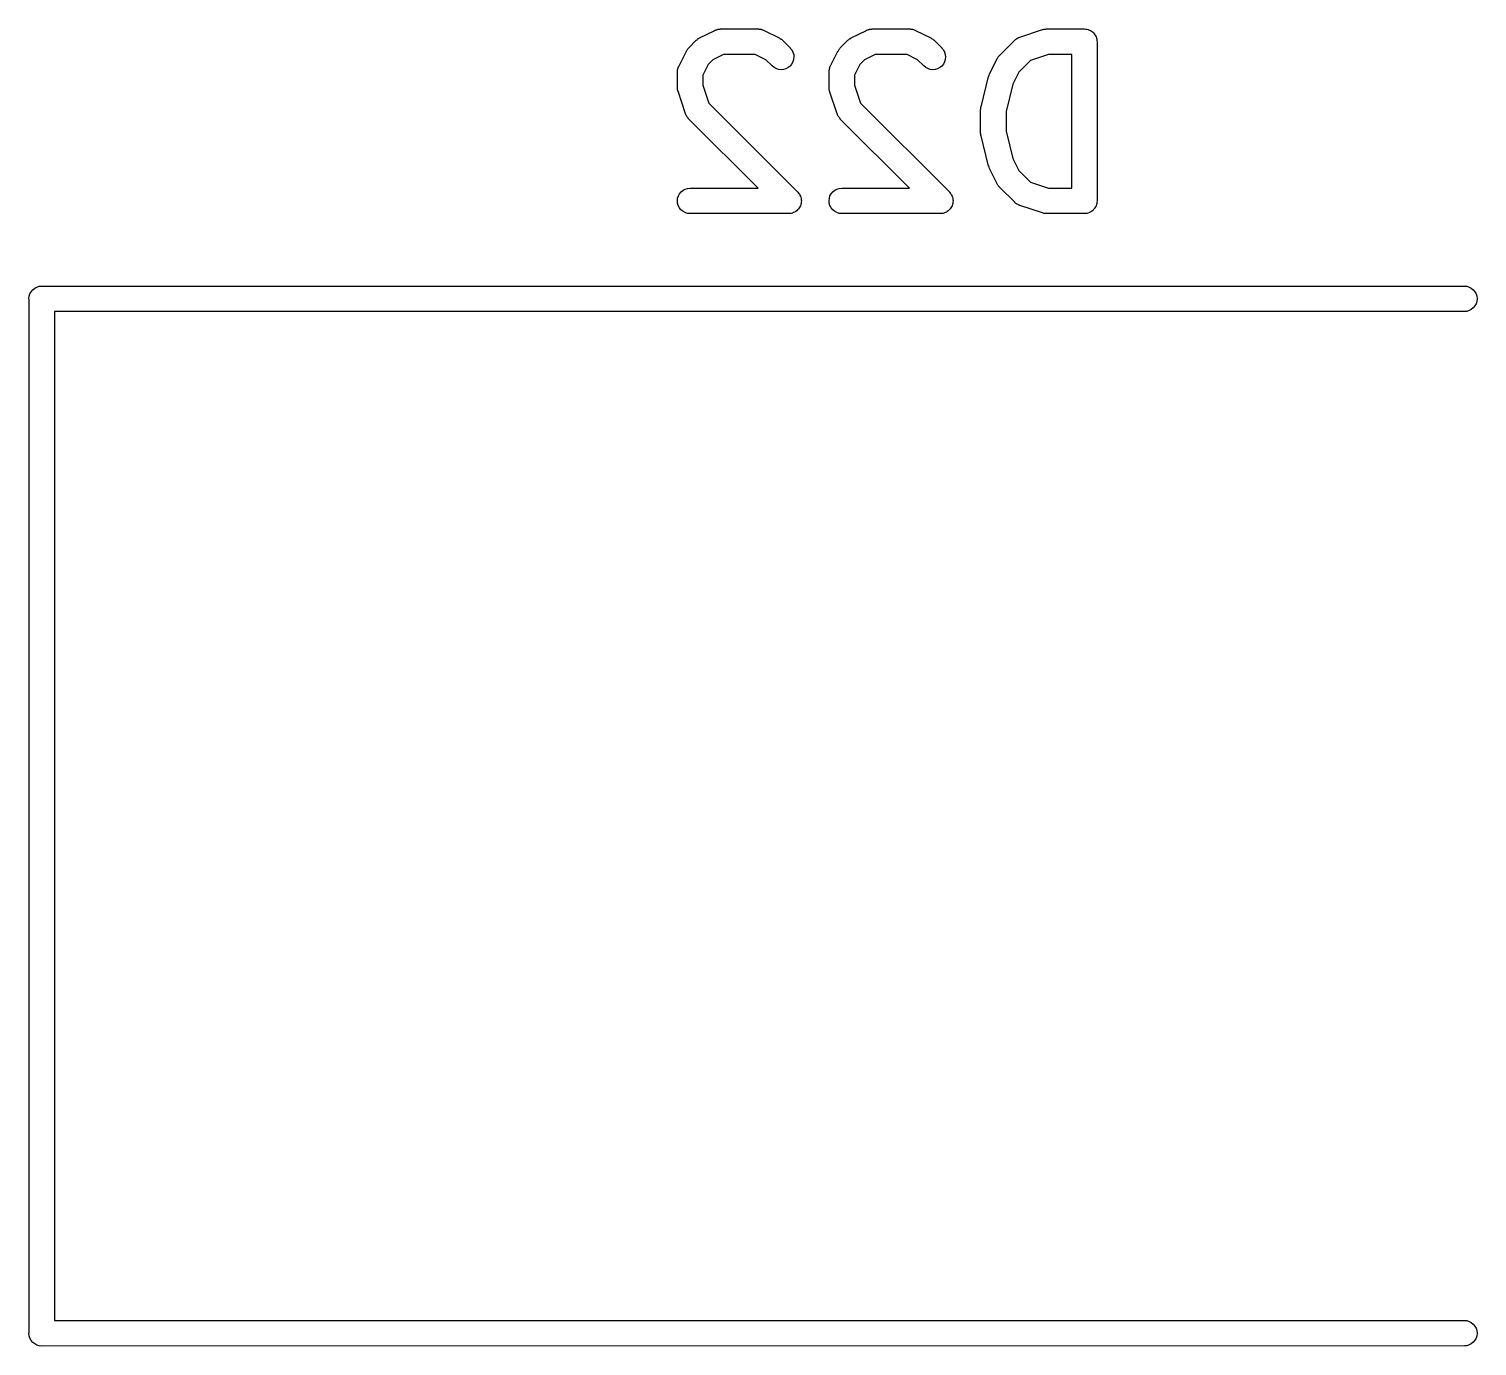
# Model space of a CAD drawing. Extents: x 145.4 to 244, y -155.2 to -73.6.
# Drawn here: x 161.15 to 170.24, y -155.22 to -146.95 of the extents above; entities that cross this region are included whole.
import ezdxf

# ---------------------------------------------------------------- set-up
doc = ezdxf.new("R2010")
doc.units = 0
doc.layers.add('BLACK', color=7, linetype='CONTINUOUS')

msp = doc.modelspace()

# ---------------------------------------------------------------- linework, layer by layer
at = {"layer": 'BLACK', "linetype": 'CONTINUOUS'}
for p, q in [((165.358, -147.002), (165.453, -146.955)), ((165.453, -146.955), (165.454, -146.954)), ((165.454, -146.954), (165.457, -146.954)), ((165.457, -146.954), (165.459, -146.952)), ((165.459, -146.952), (165.464, -146.951)), ((165.464, -146.951), (165.469, -146.949)), ((165.469, -146.949), (165.471, -146.949)), ((165.471, -146.949), (165.474, -146.948)), ((165.474, -146.948), (165.479, -146.947)), ((165.479, -146.947), (165.484, -146.947)), ((165.484, -146.947), (165.487, -146.947)), ((165.487, -146.947), (165.489, -146.946)), ((165.489, -146.946), (165.727, -146.946)), ((165.727, -146.946), (165.728, -146.946)), ((165.728, -146.946), (165.731, -146.947)), ((165.731, -146.947), (165.733, -146.947)), ((165.733, -146.947), (165.738, -146.948)), ((165.738, -146.948), (165.744, -146.948)), ((165.744, -146.948), (165.746, -146.949)), ((165.746, -146.949), (165.748, -146.949)), ((165.748, -146.949), (165.753, -146.951)), ((165.753, -146.951), (165.759, -146.953)), ((165.759, -146.953), (165.761, -146.954)), ((165.761, -146.954), (165.763, -146.955)), ((165.763, -146.955), (165.858, -147.002)), ((166.31, -147.002), (166.406, -146.955)), ((166.406, -146.955), (166.407, -146.954)), ((166.407, -146.954), (166.409, -146.954)), ((166.409, -146.954), (166.411, -146.952)), ((166.411, -146.952), (166.416, -146.951)), ((166.416, -146.951), (166.421, -146.949)), ((166.421, -146.949), (166.424, -146.949)), ((166.424, -146.949), (166.426, -146.948)), ((166.426, -146.948), (166.431, -146.947)), ((166.431, -146.947), (166.437, -146.947)), ((166.437, -146.947), (166.439, -146.947)), ((166.439, -146.947), (166.441, -146.946)), ((166.441, -146.946), (166.68, -146.946)), ((166.68, -146.946), (166.681, -146.946)), ((166.681, -146.946), (166.683, -146.947)), ((166.683, -146.947), (166.685, -146.947)), ((166.685, -146.947), (166.691, -146.948)), ((166.691, -146.948), (166.696, -146.948)), ((166.696, -146.948), (166.698, -146.949)), ((166.698, -146.949), (166.701, -146.949)), ((166.701, -146.949), (166.706, -146.951)), ((166.706, -146.951), (166.711, -146.953)), ((166.711, -146.953), (166.713, -146.954)), ((166.713, -146.954), (166.715, -146.955)), ((166.715, -146.955), (166.811, -147.002)), ((167.369, -146.998), (167.511, -146.95)), ((167.511, -146.95), (167.512, -146.95)), ((167.512, -146.95), (167.517, -146.949)), ((167.517, -146.949), (167.521, -146.948)), ((167.521, -146.948), (167.524, -146.948)), ((167.524, -146.948), (167.528, -146.947)), ((167.528, -146.947), (167.532, -146.947)), ((167.532, -146.947), (167.537, -146.946)), ((167.537, -146.946), (167.775, -146.946)), ((167.775, -146.946), (167.775, -146.946)), ((167.775, -146.946), (167.775, -146.946)), ((167.775, -146.946), (167.776, -146.946)), ((167.775, -146.946), (167.775, -146.946)), ((167.776, -146.946), (167.783, -146.947)), ((167.783, -146.947), (167.791, -146.948)), ((167.791, -146.948), (167.791, -146.948)), ((167.791, -146.948), (167.791, -146.948)), ((167.791, -146.948), (167.799, -146.95)), ((167.799, -146.95), (167.806, -146.953)), ((167.806, -146.953), (167.806, -146.953)), ((167.806, -146.953), (167.806, -146.953)), ((167.806, -146.953), (167.813, -146.956)), ((167.813, -146.956), (167.82, -146.96)), ((167.82, -146.96), (167.82, -146.96)), ((167.82, -146.96), (167.82, -146.96)), ((167.82, -146.96), (167.826, -146.965)), ((167.826, -146.965), (167.832, -146.97)), ((167.832, -146.97), (167.832, -146.97)), ((167.832, -146.97), (167.832, -146.97)), ((167.832, -146.97), (167.837, -146.976)), ((165.287, -147.069), (165.29, -147.065)), ((165.29, -147.065), (165.337, -147.017)), ((165.337, -147.017), (165.338, -147.017)), ((165.338, -147.017), (165.342, -147.014)), ((165.342, -147.014), (165.345, -147.011)), ((165.345, -147.011), (165.348, -147.009)), ((165.348, -147.009), (165.35, -147.007)), ((165.35, -147.007), (165.354, -147.005)), ((165.354, -147.005), (165.358, -147.002)), ((165.858, -147.002), (165.859, -147.003)), ((165.859, -147.003), (165.863, -147.005)), ((165.863, -147.005), (165.867, -147.008)), ((165.867, -147.008), (165.869, -147.01)), ((165.869, -147.01), (165.872, -147.011)), ((165.872, -147.011), (165.876, -147.015)), ((165.876, -147.015), (165.879, -147.017)), ((165.879, -147.017), (165.927, -147.065)), ((165.927, -147.065), (165.927, -147.066)), ((165.927, -147.066), (165.937, -147.078)), ((166.239, -147.069), (166.242, -147.065)), ((166.242, -147.065), (166.29, -147.017)), ((166.29, -147.017), (166.294, -147.014)), ((166.29, -147.017), (166.29, -147.017)), ((166.294, -147.014), (166.297, -147.011)), ((166.297, -147.011), (166.3, -147.009)), ((166.3, -147.009), (166.303, -147.007)), ((166.303, -147.007), (166.307, -147.005)), ((166.307, -147.005), (166.31, -147.002)), ((166.811, -147.002), (166.812, -147.003)), ((166.812, -147.003), (166.815, -147.005)), ((166.815, -147.005), (166.819, -147.008)), ((166.819, -147.008), (166.822, -147.01)), ((166.822, -147.01), (166.825, -147.011)), ((166.825, -147.011), (166.828, -147.015)), ((166.828, -147.015), (166.831, -147.017)), ((166.831, -147.017), (166.879, -147.065)), ((166.879, -147.065), (166.88, -147.066)), ((166.88, -147.066), (166.889, -147.078)), ((167.242, -147.113), (167.337, -147.017)), ((167.337, -147.017), (167.338, -147.017)), ((167.338, -147.017), (167.34, -147.015)), ((167.34, -147.015), (167.342, -147.013)), ((167.342, -147.013), (167.346, -147.01)), ((167.346, -147.01), (167.35, -147.007)), ((167.35, -147.007), (167.352, -147.006)), ((167.352, -147.006), (167.354, -147.004)), ((167.354, -147.004), (167.359, -147.002)), ((167.359, -147.002), (167.364, -147)), ((167.364, -147), (167.366, -146.999)), ((167.366, -146.999), (167.369, -146.998)), ((167.837, -146.976), (167.841, -146.982)), ((167.841, -146.982), (167.842, -146.982)), ((167.842, -146.982), (167.842, -146.983)), ((167.842, -146.983), (167.845, -146.989)), ((167.845, -146.989), (167.849, -146.996)), ((167.849, -146.996), (167.849, -146.996)), ((167.849, -146.996), (167.849, -146.996)), ((167.849, -146.996), (167.851, -147.004)), ((167.851, -147.004), (167.853, -147.011)), ((167.853, -147.011), (167.853, -147.011)), ((167.853, -147.011), (167.853, -147.011)), ((167.853, -147.011), (167.854, -147.019)), ((167.854, -147.019), (167.855, -147.026)), ((167.855, -147.026), (167.855, -148.026)), ((165.227, -147.181), (165.275, -147.086)), ((165.275, -147.085), (165.278, -147.081)), ((165.275, -147.086), (165.275, -147.085)), ((165.278, -147.081), (165.28, -147.077)), ((165.28, -147.077), (165.282, -147.075)), ((165.282, -147.075), (165.284, -147.072)), ((165.284, -147.072), (165.287, -147.069)), ((165.441, -147.14), (165.412, -147.169)), ((165.508, -147.106), (165.441, -147.14)), ((165.708, -147.106), (165.508, -147.106)), ((165.775, -147.14), (165.708, -147.106)), ((165.813, -147.178), (165.775, -147.14)), ((165.944, -147.153), (165.936, -147.167)), ((165.937, -147.078), (165.944, -147.092)), ((165.944, -147.092), (165.949, -147.107)), ((165.948, -147.138), (165.944, -147.153)), ((165.95, -147.122), (165.948, -147.138)), ((165.949, -147.107), (165.95, -147.122)), ((166.179, -147.181), (166.227, -147.086)), ((166.227, -147.086), (166.228, -147.085)), ((166.228, -147.085), (166.23, -147.081)), ((166.23, -147.081), (166.232, -147.077)), ((166.232, -147.077), (166.234, -147.075)), ((166.234, -147.075), (166.236, -147.072)), ((166.236, -147.072), (166.239, -147.069)), ((166.394, -147.14), (166.364, -147.169)), ((166.46, -147.106), (166.394, -147.14)), ((166.661, -147.106), (166.46, -147.106)), ((166.727, -147.14), (166.661, -147.106)), ((166.766, -147.178), (166.727, -147.14)), ((166.889, -147.078), (166.897, -147.092)), ((166.896, -147.153), (166.889, -147.167)), ((166.901, -147.138), (166.896, -147.153)), ((166.897, -147.092), (166.901, -147.107)), ((166.901, -147.107), (166.902, -147.122)), ((166.902, -147.122), (166.901, -147.138)), ((167.179, -147.229), (167.227, -147.133)), ((167.227, -147.133), (167.228, -147.132)), ((167.228, -147.132), (167.23, -147.129)), ((167.23, -147.129), (167.232, -147.125)), ((167.232, -147.125), (167.234, -147.122)), ((167.234, -147.122), (167.236, -147.119)), ((167.236, -147.119), (167.239, -147.116)), ((167.239, -147.116), (167.242, -147.113)), ((167.437, -147.144), (167.364, -147.217)), ((167.55, -147.106), (167.437, -147.144)), ((167.695, -147.106), (167.55, -147.106)), ((167.695, -147.946), (167.695, -147.106)), ((165.219, -147.211), (165.22, -147.206)), ((165.219, -147.213), (165.219, -147.211)), ((165.219, -147.216), (165.219, -147.213)), ((165.219, -147.217), (165.219, -147.216)), ((165.219, -147.312), (165.219, -147.217)), ((165.22, -147.2), (165.221, -147.198)), ((165.22, -147.206), (165.22, -147.2)), ((165.221, -147.196), (165.223, -147.191)), ((165.221, -147.198), (165.221, -147.196)), ((165.223, -147.191), (165.225, -147.185)), ((165.225, -147.185), (165.226, -147.183)), ((165.226, -147.183), (165.227, -147.181)), ((165.412, -147.169), (165.379, -147.236)), ((165.379, -147.236), (165.379, -147.299)), ((165.826, -147.188), (165.813, -147.178)), ((165.839, -147.195), (165.826, -147.188)), ((165.854, -147.2), (165.839, -147.195)), ((165.87, -147.202), (165.854, -147.2)), ((165.885, -147.2), (165.87, -147.202)), ((165.9, -147.196), (165.885, -147.2)), ((165.914, -147.188), (165.9, -147.196)), ((165.926, -147.179), (165.914, -147.188)), ((165.936, -147.167), (165.926, -147.179)), ((166.171, -147.211), (166.172, -147.206)), ((166.171, -147.213), (166.171, -147.211)), ((166.171, -147.216), (166.171, -147.213)), ((166.171, -147.217), (166.171, -147.216)), ((166.171, -147.312), (166.171, -147.217)), ((166.172, -147.206), (166.173, -147.2)), ((166.173, -147.198), (166.174, -147.196)), ((166.173, -147.2), (166.173, -147.198)), ((166.174, -147.196), (166.176, -147.191)), ((166.176, -147.191), (166.177, -147.185)), ((166.177, -147.185), (166.179, -147.183)), ((166.179, -147.183), (166.179, -147.181)), ((166.364, -147.169), (166.331, -147.236)), ((166.331, -147.236), (166.331, -147.299)), ((166.778, -147.188), (166.766, -147.178)), ((166.792, -147.195), (166.778, -147.188)), ((166.807, -147.2), (166.792, -147.195)), ((166.822, -147.202), (166.807, -147.2)), ((166.838, -147.2), (166.822, -147.202)), ((166.853, -147.196), (166.838, -147.2)), ((166.866, -147.188), (166.853, -147.196)), ((166.879, -147.179), (166.866, -147.188)), ((166.889, -147.167), (166.879, -147.179)), ((167.126, -147.436), (167.173, -147.245)), ((167.173, -147.245), (167.174, -147.244)), ((167.174, -147.243), (167.176, -147.236)), ((167.174, -147.244), (167.174, -147.243)), ((167.174, -147.244), (167.174, -147.244)), ((167.176, -147.236), (167.179, -147.229)), ((167.179, -147.229), (167.179, -147.229)), ((167.179, -147.229), (167.179, -147.229)), ((167.364, -147.217), (167.326, -147.292)), ((165.219, -147.317), (165.219, -147.312)), ((165.219, -147.321), (165.219, -147.317)), ((165.22, -147.324), (165.219, -147.321)), ((165.22, -147.328), (165.22, -147.324)), ((165.221, -147.332), (165.22, -147.328)), ((165.222, -147.336), (165.221, -147.332)), ((165.223, -147.337), (165.222, -147.336)), ((165.27, -147.48), (165.223, -147.337)), ((165.379, -147.299), (165.416, -147.412)), ((166.171, -147.317), (166.171, -147.312)), ((166.171, -147.321), (166.171, -147.317)), ((166.172, -147.324), (166.171, -147.321)), ((166.172, -147.328), (166.172, -147.324)), ((166.174, -147.332), (166.172, -147.328)), ((166.175, -147.336), (166.174, -147.332)), ((166.175, -147.337), (166.175, -147.336)), ((166.223, -147.48), (166.175, -147.337)), ((166.331, -147.299), (166.369, -147.412)), ((167.326, -147.292), (167.283, -147.465)), ((165.416, -147.412), (165.974, -147.97)), ((166.369, -147.412), (166.927, -147.97)), ((165.271, -147.482), (165.27, -147.48)), ((165.272, -147.485), (165.271, -147.482)), ((165.274, -147.49), (165.272, -147.485)), ((165.277, -147.495), (165.274, -147.49)), ((165.278, -147.496), (165.277, -147.495)), ((165.279, -147.499), (165.278, -147.496)), ((165.283, -147.503), (165.279, -147.499)), ((165.286, -147.507), (165.283, -147.503)), ((165.287, -147.509), (165.286, -147.507)), ((165.289, -147.511), (165.287, -147.509)), ((165.29, -147.512), (165.289, -147.511)), ((165.725, -147.946), (165.29, -147.512)), ((166.224, -147.482), (166.223, -147.48)), ((166.224, -147.485), (166.224, -147.482)), ((166.227, -147.49), (166.224, -147.485)), ((166.229, -147.495), (166.227, -147.49)), ((166.23, -147.496), (166.229, -147.495)), ((166.232, -147.499), (166.23, -147.496)), ((166.235, -147.503), (166.232, -147.499)), ((166.238, -147.507), (166.235, -147.503)), ((166.24, -147.509), (166.238, -147.507)), ((166.241, -147.511), (166.24, -147.509)), ((166.242, -147.512), (166.241, -147.511)), ((166.677, -147.946), (166.242, -147.512)), ((167.123, -147.451), (167.124, -147.445)), ((167.124, -147.452), (167.123, -147.451)), ((167.123, -147.454), (167.124, -147.452)), ((167.123, -147.455), (167.123, -147.454)), ((167.123, -147.598), (167.123, -147.455)), ((167.124, -147.445), (167.125, -147.438)), ((167.125, -147.438), (167.126, -147.437)), ((167.126, -147.437), (167.126, -147.436)), ((167.283, -147.465), (167.283, -147.588)), ((167.123, -147.599), (167.123, -147.598)), ((167.123, -147.601), (167.123, -147.599)), ((167.124, -147.607), (167.123, -147.601)), ((167.125, -147.613), (167.124, -147.607)), ((167.283, -147.588), (167.326, -147.76)), ((167.125, -147.615), (167.125, -147.613)), ((167.125, -147.616), (167.125, -147.615)), ((167.126, -147.617), (167.125, -147.616)), ((167.173, -147.808), (167.126, -147.617)), ((167.326, -147.76), (167.364, -147.836)), ((167.174, -147.808), (167.173, -147.808)), ((167.173, -147.808), (167.173, -147.808)), ((167.176, -147.815), (167.174, -147.808)), ((167.179, -147.822), (167.176, -147.815)), ((167.179, -147.823), (167.179, -147.822)), ((167.179, -147.824), (167.179, -147.823)), ((167.179, -147.823), (167.179, -147.823)), ((167.227, -147.919), (167.179, -147.824)), ((167.364, -147.836), (167.437, -147.909)), ((165.232, -147.982), (165.242, -147.97)), ((165.242, -147.97), (165.254, -147.96)), ((165.254, -147.96), (165.268, -147.952)), ((165.268, -147.952), (165.283, -147.948)), ((165.283, -147.948), (165.299, -147.946)), ((165.299, -147.946), (165.725, -147.946)), ((165.974, -147.97), (165.975, -147.97)), ((165.975, -147.97), (165.975, -147.97)), ((165.975, -147.97), (165.975, -147.97)), ((165.975, -147.97), (165.975, -147.971)), ((165.975, -147.971), (165.98, -147.977)), ((166.185, -147.982), (166.195, -147.97)), ((166.195, -147.97), (166.207, -147.96)), ((166.207, -147.96), (166.22, -147.952)), ((166.22, -147.952), (166.235, -147.948)), ((166.235, -147.948), (166.251, -147.946)), ((166.251, -147.946), (166.677, -147.946)), ((166.927, -147.97), (166.927, -147.97)), ((166.927, -147.97), (166.927, -147.97)), ((166.927, -147.97), (166.927, -147.97)), ((166.927, -147.97), (166.927, -147.971)), ((166.927, -147.971), (166.932, -147.977)), ((167.229, -147.923), (167.227, -147.919)), ((167.232, -147.927), (167.229, -147.923)), ((167.234, -147.93), (167.232, -147.927)), ((167.235, -147.933), (167.234, -147.93)), ((167.238, -147.936), (167.235, -147.933)), ((167.241, -147.939), (167.238, -147.936)), ((167.242, -147.94), (167.241, -147.939)), ((167.337, -148.035), (167.242, -147.94)), ((167.437, -147.909), (167.55, -147.946)), ((167.55, -147.946), (167.695, -147.946)), ((165.219, -148.026), (165.22, -148.01)), ((165.22, -148.041), (165.219, -148.026)), ((165.22, -148.01), (165.225, -147.995)), ((165.224, -148.056), (165.22, -148.041)), ((165.232, -148.07), (165.224, -148.056)), ((165.225, -147.995), (165.232, -147.982)), ((165.98, -147.977), (165.985, -147.983)), ((165.988, -148.064), (165.984, -148.071)), ((165.985, -147.983), (165.985, -147.983)), ((165.985, -147.983), (165.985, -147.983)), ((165.985, -147.983), (165.988, -147.99)), ((165.988, -147.99), (165.992, -147.996)), ((165.991, -148.058), (165.988, -148.064)), ((165.994, -148.05), (165.991, -148.057)), ((165.991, -148.057), (165.991, -148.058)), ((165.991, -148.058), (165.991, -148.058)), ((165.992, -147.996), (165.992, -147.997)), ((165.992, -147.997), (165.992, -147.997)), ((165.992, -147.997), (165.994, -148.004)), ((165.994, -148.004), (165.996, -148.011)), ((165.996, -148.043), (165.994, -148.05)), ((165.996, -148.011), (165.996, -148.012)), ((165.996, -148.012), (165.996, -148.012)), ((165.996, -148.012), (165.997, -148.019)), ((165.997, -148.035), (165.996, -148.042)), ((165.996, -148.042), (165.996, -148.043)), ((165.996, -148.043), (165.996, -148.043)), ((165.997, -148.019), (165.998, -148.027)), ((165.998, -148.027), (165.997, -148.035)), ((165.998, -148.027), (165.998, -148.027)), ((165.998, -148.027), (165.998, -148.027)), ((166.171, -148.026), (166.173, -148.01)), ((166.172, -148.041), (166.171, -148.026)), ((166.177, -148.056), (166.172, -148.041)), ((166.173, -148.01), (166.177, -147.995)), ((166.177, -147.995), (166.185, -147.982)), ((166.184, -148.07), (166.177, -148.056)), ((166.932, -147.977), (166.937, -147.983)), ((166.94, -148.064), (166.936, -148.071)), ((166.937, -147.983), (166.937, -147.983)), ((166.937, -147.983), (166.937, -147.983)), ((166.937, -147.983), (166.941, -147.99)), ((166.944, -148.058), (166.94, -148.064)), ((166.941, -147.99), (166.944, -147.996)), ((166.944, -147.996), (166.944, -147.997)), ((166.944, -147.997), (166.944, -147.997)), ((166.944, -147.997), (166.946, -148.004)), ((166.946, -148.05), (166.944, -148.057)), ((166.944, -148.057), (166.944, -148.058)), ((166.944, -148.058), (166.944, -148.058)), ((166.946, -148.004), (166.949, -148.011)), ((166.948, -148.043), (166.946, -148.05)), ((166.949, -148.035), (166.948, -148.042)), ((166.948, -148.042), (166.948, -148.043)), ((166.948, -148.043), (166.948, -148.043)), ((166.949, -148.011), (166.949, -148.012)), ((166.949, -148.012), (166.949, -148.012)), ((166.949, -148.012), (166.949, -148.019)), ((166.949, -148.019), (166.95, -148.027)), ((166.95, -148.027), (166.949, -148.035)), ((166.95, -148.027), (166.95, -148.027)), ((166.95, -148.027), (166.95, -148.027)), ((167.339, -148.037), (167.337, -148.035)), ((167.341, -148.039), (167.339, -148.037)), ((167.345, -148.042), (167.341, -148.039)), ((167.349, -148.045), (167.345, -148.042)), ((167.351, -148.046), (167.349, -148.045)), ((167.353, -148.048), (167.351, -148.046)), ((167.358, -148.05), (167.353, -148.048)), ((167.363, -148.053), (167.358, -148.05)), ((167.365, -148.053), (167.363, -148.053)), ((167.367, -148.054), (167.365, -148.053)), ((167.369, -148.055), (167.367, -148.054)), ((167.511, -148.102), (167.369, -148.055)), ((167.845, -148.064), (167.841, -148.071)), ((167.848, -148.058), (167.845, -148.064)), ((167.849, -148.057), (167.848, -148.058)), ((167.848, -148.058), (167.848, -148.058)), ((167.851, -148.05), (167.849, -148.057)), ((167.853, -148.043), (167.851, -148.05)), ((167.854, -148.035), (167.853, -148.042)), ((167.853, -148.042), (167.853, -148.043)), ((167.853, -148.043), (167.853, -148.043)), ((167.855, -148.027), (167.854, -148.035)), ((167.855, -148.026), (167.855, -148.027)), ((167.855, -148.027), (167.855, -148.027)), ((167.855, -148.027), (167.855, -148.027)), ((167.855, -148.027), (167.855, -148.027)), ((165.241, -148.082), (165.232, -148.07)), ((165.253, -148.092), (165.241, -148.082)), ((165.267, -148.1), (165.253, -148.092)), ((165.282, -148.105), (165.267, -148.1)), ((165.297, -148.106), (165.282, -148.105)), ((165.299, -148.106), (165.297, -148.106)), ((165.918, -148.106), (165.299, -148.106)), ((165.925, -148.106), (165.918, -148.106)), ((165.933, -148.105), (165.925, -148.106)), ((165.941, -148.103), (165.933, -148.105)), ((165.933, -148.105), (165.933, -148.105)), ((165.933, -148.105), (165.933, -148.105)), ((165.948, -148.1), (165.941, -148.103)), ((165.955, -148.097), (165.948, -148.1)), ((165.948, -148.1), (165.948, -148.1)), ((165.948, -148.1), (165.948, -148.1)), ((165.962, -148.093), (165.955, -148.097)), ((165.968, -148.088), (165.962, -148.093)), ((165.962, -148.093), (165.962, -148.093)), ((165.962, -148.093), (165.962, -148.093)), ((165.974, -148.083), (165.968, -148.088)), ((165.979, -148.077), (165.974, -148.083)), ((165.974, -148.083), (165.974, -148.083)), ((165.974, -148.083), (165.974, -148.083)), ((165.984, -148.071), (165.979, -148.077)), ((165.984, -148.071), (165.984, -148.071)), ((165.984, -148.071), (165.984, -148.071)), ((166.194, -148.082), (166.184, -148.07)), ((166.206, -148.092), (166.194, -148.082)), ((166.219, -148.1), (166.206, -148.092)), ((166.234, -148.105), (166.219, -148.1)), ((166.25, -148.106), (166.234, -148.105)), ((166.251, -148.106), (166.25, -148.106)), ((166.87, -148.106), (166.251, -148.106)), ((166.878, -148.106), (166.87, -148.106)), ((166.885, -148.105), (166.878, -148.106)), ((166.886, -148.105), (166.885, -148.105)), ((166.885, -148.105), (166.885, -148.105)), ((166.893, -148.103), (166.886, -148.105)), ((166.9, -148.1), (166.893, -148.103)), ((166.901, -148.1), (166.9, -148.1)), ((166.9, -148.1), (166.9, -148.1)), ((166.908, -148.097), (166.901, -148.1)), ((166.914, -148.093), (166.908, -148.097)), ((166.92, -148.088), (166.914, -148.093)), ((166.914, -148.093), (166.914, -148.093)), ((166.914, -148.093), (166.914, -148.093)), ((166.926, -148.083), (166.92, -148.088)), ((166.931, -148.077), (166.926, -148.083)), ((166.926, -148.083), (166.926, -148.083)), ((166.926, -148.083), (166.926, -148.083)), ((166.936, -148.071), (166.931, -148.077)), ((166.936, -148.071), (166.936, -148.071)), ((166.936, -148.071), (166.936, -148.071)), ((167.516, -148.103), (167.511, -148.102)), ((167.52, -148.105), (167.516, -148.103)), ((167.523, -148.105), (167.52, -148.105)), ((167.527, -148.106), (167.523, -148.105)), ((167.531, -148.106), (167.527, -148.106)), ((167.536, -148.106), (167.531, -148.106)), ((167.537, -148.106), (167.536, -148.106)), ((167.775, -148.106), (167.537, -148.106)), ((167.782, -148.106), (167.775, -148.106)), ((167.79, -148.105), (167.782, -148.106)), ((167.797, -148.103), (167.79, -148.105)), ((167.79, -148.105), (167.79, -148.105)), ((167.79, -148.105), (167.79, -148.105)), ((167.805, -148.101), (167.797, -148.103)), ((167.812, -148.097), (167.805, -148.1)), ((167.805, -148.1), (167.805, -148.1)), ((167.805, -148.1), (167.805, -148.101)), ((167.819, -148.093), (167.812, -148.097)), ((167.825, -148.088), (167.819, -148.093)), ((167.819, -148.093), (167.819, -148.093)), ((167.819, -148.093), (167.819, -148.093)), ((167.831, -148.084), (167.825, -148.088)), ((167.836, -148.077), (167.831, -148.083)), ((167.831, -148.083), (167.831, -148.083)), ((167.831, -148.083), (167.831, -148.084)), ((167.841, -148.072), (167.836, -148.077)), ((167.841, -148.071), (167.841, -148.071)), ((167.841, -148.071), (167.841, -148.072)), ((161.148, -148.626), (161.152, -148.611)), ((161.152, -148.611), (161.16, -148.597)), ((161.16, -148.597), (161.17, -148.585)), ((161.17, -148.585), (161.182, -148.575)), ((161.182, -148.575), (161.196, -148.568)), ((161.196, -148.568), (161.211, -148.563)), ((161.211, -148.563), (161.223, -148.562)), ((161.223, -148.562), (161.226, -148.562)), ((161.226, -148.562), (161.23, -148.562)), ((161.23, -148.562), (170.164, -148.562)), ((170.164, -148.562), (170.176, -148.563)), ((170.176, -148.563), (170.191, -148.568)), ((170.191, -148.568), (170.205, -148.575)), ((170.205, -148.575), (170.217, -148.585)), ((170.217, -148.585), (170.227, -148.597)), ((170.227, -148.597), (170.235, -148.611)), ((170.235, -148.611), (170.239, -148.626)), ((161.146, -148.642), (161.148, -148.626)), ((161.147, -148.646), (161.146, -148.642)), ((161.147, -155.139), (161.147, -148.646)), ((170.217, -148.699), (170.205, -148.709)), ((170.227, -148.687), (170.217, -148.699)), ((170.235, -148.673), (170.227, -148.687)), ((170.239, -148.658), (170.235, -148.673)), ((170.239, -148.626), (170.241, -148.642)), ((170.241, -148.642), (170.239, -148.658)), ((170.164, -148.722), (161.306, -148.722)), ((161.306, -148.722), (161.306, -155.063)), ((170.176, -148.721), (170.164, -148.722)), ((170.191, -148.716), (170.176, -148.721)), ((170.205, -148.709), (170.191, -148.716)), ((161.306, -155.063), (170.164, -155.062)), ((170.164, -155.062), (170.176, -155.063)), ((170.176, -155.063), (170.191, -155.068)), ((170.191, -155.068), (170.205, -155.075)), ((161.146, -155.143), (161.147, -155.139)), ((161.148, -155.159), (161.146, -155.143)), ((161.152, -155.174), (161.148, -155.159)), ((170.205, -155.075), (170.217, -155.085)), ((170.217, -155.085), (170.227, -155.097)), ((170.227, -155.097), (170.235, -155.111)), ((170.235, -155.111), (170.239, -155.126)), ((170.239, -155.158), (170.235, -155.173)), ((170.239, -155.126), (170.241, -155.142)), ((170.241, -155.142), (170.239, -155.158)), ((161.16, -155.188), (161.152, -155.174)), ((161.17, -155.2), (161.16, -155.188)), ((161.182, -155.21), (161.17, -155.2)), ((161.196, -155.217), (161.182, -155.21)), ((161.211, -155.222), (161.196, -155.217)), ((161.223, -155.223), (161.211, -155.222)), ((170.164, -155.222), (161.223, -155.223)), ((170.176, -155.221), (170.164, -155.222)), ((170.191, -155.216), (170.176, -155.221)), ((170.205, -155.209), (170.191, -155.216)), ((170.217, -155.199), (170.205, -155.209)), ((170.227, -155.187), (170.217, -155.199)), ((170.235, -155.173), (170.227, -155.187))]:
    msp.add_line(p, q, dxfattribs=at)

doc.saveas('drawing.dxf')
